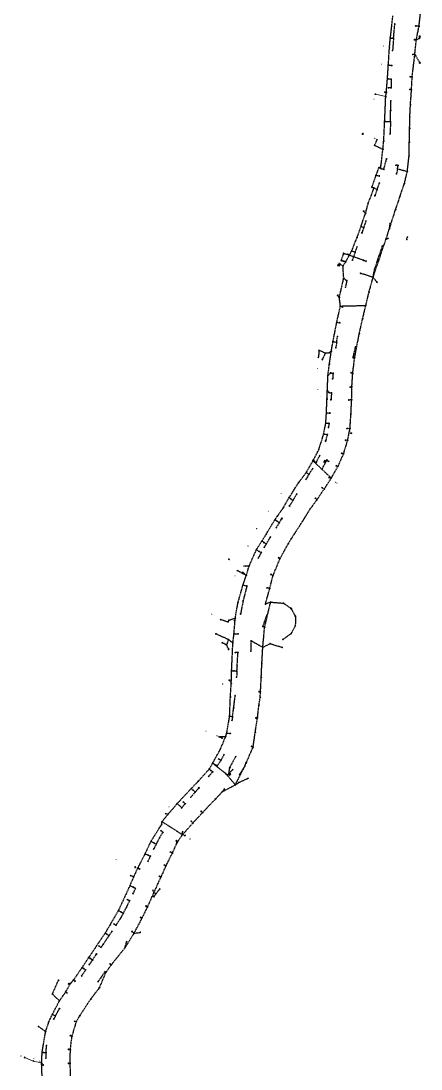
# Model space of a CAD drawing. Header units: metres. Extents: x 105110 to 106166, y 111730 to 118166.
# Drawn here: x 105358 to 105972, y 113333 to 114941 of the extents above; entities that cross this region are included whole.
import ezdxf

# ---------------------------------------------------------------- set-up
doc = ezdxf.new("R2010")
doc.units = ezdxf.units.M
doc.linetypes.add('DASHED', pattern=[1.524, 1.27, -0.254])
for name, color, linetype, lineweight in [('30-RED-ENEL-EXIST', 13, 'CONTINUOUS', 13), ('30-RED-ENEL-NODOS', 11, 'CONTINUOUS', 13), ('30-RED-ENEL-PROY', 1, 'DASHED', 25)]:
    doc.layers.add(name, color=color, linetype=linetype, lineweight=lineweight)

# ---------------------------------------------------------------- blocks, each defined once
blk = doc.blocks.new('CAJA_ENEL')
for p, q in [((-0.6, -0.6), (0.6, 0.6)), ((-0.6, 0.6), (0.6, -0.6))]:
    blk.add_line(p, q)
blk.add_lwpolyline([(-0.6, -0.6), (0.6, -0.6), (0.6, 0.6), (-0.6, 0.6)], close=True)
blk = doc.blocks.new('POSTE')
blk.add_circle((0, 0), 0.15)
blk = doc.blocks.new('CT_ENEL')
for p, q in [((-1.5, -1.5), (1.5, 1.5)), ((-1.5, 1.5), (1.5, -1.5))]:
    blk.add_line(p, q)
blk.add_lwpolyline([(-1.5, -1.5), (1.5, -1.5), (1.5, 1.5), (-1.5, 1.5)], close=True)

msp = doc.modelspace()

# ---------------------------------------------------------------- linework, layer by layer
at = {"layer": '30-RED-ENEL-EXIST'}
for points in [[(105917.8409, 114824.8561), (105901.9641, 114828.6435)], [(105606.0619, 113692.8321), (105610.0185, 113691.5569)], [(105377.2219, 113345.6347), (105364.0259, 113351.0989)], [(105389.9687, 113343.0601), (105377.2219, 113345.6347)]]:
    msp.add_lwpolyline(points, dxfattribs=at)
at = {"layer": '30-RED-ENEL-PROY'}
for points in [[(105968.8705, 114932.7669), (105971.9891, 114960.4377)], [(105924.9155, 114914.8653), (105928.8443, 114948.7181)], [(105929.8235, 114914.6615), (105931.8539, 114936.2261)], [(105968.8705, 114932.7669), (105963.8621, 114933.3279)], [(105964.7339, 114911.9807), (105968.8705, 114932.7669)], [(105923.5441, 114899.8703), (105924.9155, 114914.8653)], [(105924.9155, 114914.8653), (105929.8235, 114914.6615)], [(105929.8235, 114914.6615), (105928.3105, 114895.6333)], [(105964.7339, 114911.9807), (105962.0355, 114912.1779)], [(105962.4405, 114889.6021), (105964.7339, 114911.9807)], [(105964.7339, 114911.9807), (105969.7095, 114914.3987)], [(105969.7095, 114914.3987), (105969.7443, 114917.5595)], [(105921.8797, 114873.6103), (105923.5441, 114899.8703)], [(105958.4003, 114855.1097), (105962.4405, 114889.6021)], [(105962.4405, 114889.6021), (105959.6093, 114889.4939)], [(105962.4405, 114889.6021), (105970.1535, 114876.7149)], [(105920.4699, 114852.3771), (105921.8797, 114873.6103)], [(105921.8797, 114873.6103), (105927.0021, 114872.5883)], [(105918.7519, 114831.4767), (105920.4699, 114852.3771)], [(105920.4699, 114852.3771), (105922.4721, 114852.2365)], [(105922.4721, 114852.2365), (105926.2691, 114851.5473)], [(105926.2691, 114851.5473), (105925.9897, 114838.2871)], [(105958.4003, 114855.1097), (105955.4525, 114855.2463)], [(105957.3645, 114835.3187), (105958.4003, 114855.1097)], [(105918.7519, 114831.4767), (105916.3111, 114831.7869)], [(105917.8409, 114824.8561), (105918.7519, 114831.4767)], [(105925.9897, 114838.2871), (105922.1867, 114838.3945)], [(105957.3645, 114835.3187), (105954.6699, 114835.8711)], [(105955.7441, 114812.6399), (105957.3645, 114835.3187)], [(105916.2305, 114787.0417), (105917.8409, 114824.8561)], [(105925.3813, 114803.5209), (105925.6511, 114818.3633)], [(105925.1995, 114786.7077), (105925.3813, 114803.5209)], [(105954.8405, 114793.9945), (105955.7441, 114812.6399)], [(105914.7481, 114756.5851), (105916.2305, 114787.0417)], [(105916.2305, 114787.0417), (105925.1995, 114786.7077)], [(105925.1995, 114786.7077), (105924.4793, 114767.8445)], [(105954.4891, 114776.3611), (105954.8405, 114793.9945)], [(105954.0359, 114754.9499), (105954.4891, 114776.3611)], [(105900.7003, 114750.0831), (105904.5121, 114759.0009)], [(105913.5095, 114743.7861), (105900.7003, 114750.0831)], [(105913.5095, 114743.7861), (105914.7481, 114756.5851)], [(105953.6435, 114733.9953), (105954.0359, 114754.9499)], [(105910.0643, 114714.8143), (105913.5095, 114743.7861)], [(105950.8641, 114709.8753), (105953.6435, 114733.9953)], [(105914.8423, 114713.3245), (105919.0843, 114729.1839)], [(105936.7945, 114719.4239), (105933.7145, 114719.7163)], [(105935.8295, 114713.7463), (105936.7945, 114719.4239)], [(105896.5527, 114685.7367), (105903.0225, 114704.4699)], [(105903.0225, 114704.4699), (105907.4261, 114716.0917)], [(105903.0225, 114704.4699), (105907.7509, 114703.3939)], [(105907.4261, 114716.0917), (105910.0643, 114714.8143)], [(105910.0643, 114714.8143), (105914.8423, 114713.3245)], [(105935.8295, 114713.7463), (105934.3307, 114706.7341)], [(105950.8641, 114709.8753), (105935.8295, 114713.7463)], [(105946.6029, 114692.0429), (105950.8641, 114709.8753)], [(105890.5305, 114660.1731), (105899.9015, 114684.7853)], [(105899.9015, 114684.7853), (105896.5527, 114685.7367)], [(105899.9015, 114684.7853), (105904.7053, 114682.7185)], [(105904.7053, 114682.7185), (105908.0235, 114692.2513)], [(105939.7685, 114671.8973), (105946.6029, 114692.0429)], [(105904.7053, 114682.7185), (105901.1631, 114672.7923)], [(105932.8821, 114651.6719), (105939.7685, 114671.8973)], [(105886.8923, 114646.0055), (105890.5305, 114660.1731)], [(105879.9813, 114625.8719), (105886.8923, 114646.0055)], [(105886.8923, 114646.0055), (105883.7495, 114649.1287)], [(105923.7071, 114622.8853), (105932.8821, 114651.6719)], [(105873.9129, 114609.2039), (105879.9813, 114625.8719)], [(105879.9813, 114625.8719), (105884.1601, 114624.1371)], [(105884.1601, 114624.1371), (105881.2415, 114615.8047)], [(105884.1601, 114624.1371), (105887.6371, 114634.1309)], [(105918.0185, 114605.8175), (105923.7071, 114622.8853)], [(105923.7071, 114622.8853), (105924.5977, 114629.9627)], [(105865.6171, 114588.2553), (105873.9129, 114609.2039)], [(105898.4537, 114547.6999), (105918.0185, 114605.8175)], [(105918.0185, 114605.8175), (105921.4273, 114607.5825)], [(105856.4177, 114571.3679), (105865.6171, 114588.2553)], [(105865.6171, 114588.2553), (105870.8911, 114586.2733)], [(105870.8911, 114586.2733), (105873.6423, 114594.1481)], [(105905.9467, 114575.5881), (105912.7823, 114595.5683)], [(105849.6467, 114573.2605), (105853.2021, 114584.3525)], [(105852.7245, 114572.5305), (105849.6467, 114573.2605)], [(105856.4177, 114571.3679), (105852.7245, 114572.5305)], [(105853.2021, 114584.3525), (105859.7599, 114582.9051)], [(105859.7599, 114582.9051), (105883.6269, 114574.0371)], [(105870.8911, 114586.2733), (105866.7793, 114574.2207)], [(105883.6269, 114574.0371), (105887.4999, 114572.4213)], [(105900.7165, 114559.6145), (105905.9467, 114575.5881)], [(105852.2581, 114565.2139), (105847.7569, 114568.2161)], [(105852.2581, 114565.2139), (105856.4177, 114571.3679)], [(105853.4403, 114546.3373), (105852.2581, 114565.2139)], [(105898.4537, 114547.6999), (105900.7165, 114559.6145)], [(105846.6483, 114516.7749), (105853.4403, 114546.3373)], [(105853.4403, 114546.3373), (105857.9755, 114542.6851)], [(105857.9755, 114542.6851), (105856.1309, 114532.6623)], [(105898.4537, 114547.6999), (105879.2789, 114553.8705)], [(105892.2559, 114525.4215), (105898.4537, 114547.6999)], [(105898.4537, 114547.6999), (105904.3913, 114540.2839)], [(105887.3201, 114504.6137), (105892.2559, 114525.4215)], [(105846.6483, 114516.7749), (105844.2667, 114520.3633)], [(105848.3073, 114503.6925), (105846.6483, 114516.7749)], [(105842.7839, 114478.8937), (105848.3073, 114503.6925)], [(105848.3073, 114503.6925), (105887.3201, 114504.6137)], [(105848.3073, 114503.6925), (105851.3177, 114502.4023)], [(105882.3489, 114483.9745), (105887.3201, 114504.6137)], [(105836.9233, 114449.2283), (105842.7839, 114478.8937)], [(105842.7839, 114478.8937), (105847.4211, 114478.0261)], [(105877.1813, 114460.9625), (105882.3489, 114483.9745)], [(105870.1693, 114424.5767), (105877.1813, 114460.9625)], [(105834.4225, 114434.6713), (105836.9233, 114449.2283)], [(105836.9233, 114449.2283), (105842.5583, 114448.2449)], [(105842.5583, 114448.2449), (105841.2539, 114439.7901)], [(105842.5583, 114448.2449), (105843.8643, 114456.9811)], [(105815.4975, 114435.8519), (105814.6487, 114425.1825)], [(105825.2759, 114431.3995), (105815.4975, 114435.8519)], [(105825.2759, 114431.3995), (105820.6751, 114421.6827)], [(105830.6747, 114431.6703), (105825.2759, 114431.3995)], [(105834.4225, 114434.6713), (105830.6747, 114431.6703)], [(105831.3987, 114414.7821), (105834.4225, 114434.6713)], [(105867.7029, 114424.5331), (105871.4951, 114441.1257)], [(105829.2001, 114397.2277), (105831.3987, 114414.7821)], [(105867.2005, 114400.4213), (105870.1693, 114424.5767)], [(105870.1693, 114424.5767), (105867.7029, 114424.5331)], [(105828.2219, 114373.9619), (105829.2001, 114397.2277)], [(105829.2001, 114397.2277), (105833.3031, 114401.0357)], [(105833.3031, 114401.0357), (105837.0711, 114400.5753)], [(105837.0711, 114400.5753), (105836.3853, 114392.0581)], [(105867.2005, 114400.4213), (105864.7619, 114401.3969)], [(105865.9041, 114380.0161), (105867.2005, 114400.4213)], [(105865.9041, 114380.0161), (105863.3489, 114379.3431)], [(105865.5477, 114359.8295), (105865.9041, 114380.0161)], [(105827.7251, 114361.1537), (105828.2219, 114373.9619)], [(105828.2219, 114373.9619), (105830.8827, 114370.9955)], [(105830.8827, 114370.9955), (105834.7063, 114370.4489)], [(105834.7063, 114370.4489), (105833.8251, 114360.0471)], [(105826.8697, 114339.9697), (105827.7251, 114361.1537)], [(105865.5477, 114359.8295), (105861.3243, 114359.4673)], [(105864.4315, 114337.5481), (105865.5477, 114359.8295)], [(105825.8881, 114324.3373), (105826.8697, 114339.9697)], [(105826.8697, 114339.9697), (105832.2073, 114339.5253)], [(105862.9637, 114315.4617), (105864.4315, 114337.5481)], [(105822.7643, 114307.6065), (105825.8881, 114324.3373)], [(105825.8881, 114324.3373), (105830.8183, 114323.7331)], [(105830.8183, 114323.7331), (105830.0743, 114317.6425)], [(105862.9637, 114315.4617), (105858.5555, 114315.8545)], [(105859.3841, 114297.4089), (105862.9637, 114315.4617)], [(105815.1375, 114283.3317), (105822.7643, 114307.6065)], [(105822.7643, 114307.6065), (105828.1807, 114306.6503)], [(105828.1807, 114306.6503), (105825.5525, 114296.4523)], [(105806.2477, 114266.2079), (105815.1375, 114283.3317)], [(105853.0227, 114276.8247), (105859.3841, 114297.4089)], [(105859.3841, 114297.4089), (105856.2275, 114297.8065)], [(105811.1783, 114263.9031), (105816.5839, 114274.1149)], [(105819.9393, 114253.2835), (105827.5135, 114267.2383)], [(105827.5135, 114267.2383), (105830.0977, 114265.4321)], [(105844.5457, 114257.6581), (105853.0227, 114276.8247)], [(105853.0227, 114276.8247), (105850.1569, 114277.8969)], [(105795.8995, 114248.3177), (105806.2477, 114266.2079)], [(105800.0611, 114245.3993), (105805.5929, 114254.2681)], [(105806.2477, 114266.2079), (105819.9393, 114253.2835)], [(105806.2477, 114266.2079), (105811.1783, 114263.9031)], [(105819.9393, 114253.2835), (105834.2969, 114239.8359)], [(105834.2969, 114239.8359), (105844.5457, 114257.6581)], [(105844.5457, 114257.6581), (105842.0929, 114258.5653)], [(105784.2963, 114232.9781), (105795.8995, 114248.3177)], [(105800.0611, 114245.3993), (105795.5299, 114238.0503)], [(105795.8995, 114248.3177), (105800.0611, 114245.3993)], [(105823.3853, 114222.9851), (105834.2969, 114239.8359)], [(105834.2969, 114239.8359), (105830.9777, 114240.3787)], [(105769.5929, 114209.9613), (105784.2963, 114232.9781)], [(105812.5619, 114206.8719), (105823.3853, 114222.9851)], [(105823.3853, 114222.9851), (105820.1813, 114225.0365)], [(105760.6757, 114194.1573), (105769.5929, 114209.9613)], [(105769.5929, 114209.9613), (105771.8865, 114208.0483)], [(105775.6097, 114205.5707), (105770.2859, 114197.0149)], [(105771.8865, 114208.0483), (105775.6097, 114205.5707)], [(105775.6097, 114205.5707), (105781.3113, 114215.0881)], [(105801.8443, 114192.2367), (105812.5619, 114206.8719)], [(105812.5619, 114206.8719), (105810.0325, 114208.7067)], [(105751.5955, 114181.4037), (105760.6757, 114194.1573)], [(105790.5713, 114174.1417), (105801.8443, 114192.2367)], [(105734.6265, 114153.9327), (105747.8271, 114175.9707)], [(105747.8271, 114175.9707), (105751.5955, 114181.4037)], [(105747.8271, 114175.9707), (105751.4049, 114173.6561)], [(105754.6759, 114171.5545), (105749.8701, 114163.8231)], [(105751.4049, 114173.6561), (105754.6759, 114171.5545)], [(105754.6759, 114171.5545), (105758.4631, 114177.7665)], [(105777.7433, 114154.1847), (105790.5713, 114174.1417)], [(105768.3813, 114139.3885), (105777.7433, 114154.1847)], [(105719.2799, 114129.7473), (105727.9231, 114143.3589)], [(105727.9231, 114143.3589), (105734.6265, 114153.9327)], [(105727.9231, 114143.3589), (105731.3063, 114140.9399)], [(105731.3063, 114140.9399), (105734.5541, 114138.8061)], [(105734.5541, 114138.8061), (105731.5861, 114133.8051)], [(105734.5541, 114138.8061), (105740.7989, 114149.1399)], [(105755.6515, 114116.1897), (105768.3813, 114139.3885)], [(105708.1341, 114104.4711), (105719.2799, 114129.7473)], [(105719.2799, 114129.7473), (105723.5559, 114127.4845)], [(105726.9845, 114125.7599), (105722.3193, 114117.0477)], [(105723.5559, 114127.4845), (105726.9845, 114125.7599)], [(105744.9955, 114090.2969), (105755.6515, 114116.1897)], [(105755.6515, 114116.1897), (105753.8495, 114117.4829)], [(105704.0407, 114090.4467), (105690.3797, 114097.7539)], [(105704.0407, 114090.4467), (105698.4867, 114095.2575)], [(105698.9467, 114075.9073), (105704.0407, 114090.4467)], [(105708.1341, 114104.4711), (105702.0427, 114104.8461)], [(105704.0407, 114090.4467), (105708.1341, 114104.4711)], [(105739.9039, 114070.4451), (105744.9955, 114090.2969)], [(105744.9955, 114090.2969), (105742.0829, 114091.9443)], [(105691.2555, 114048.8969), (105698.9467, 114075.9073)], [(105698.9467, 114075.9073), (105704.8977, 114074.3171)], [(105704.8977, 114074.3171), (105699.0207, 114051.5581)], [(105733.3615, 114046.6071), (105739.9039, 114070.4451)], [(105739.9039, 114070.4451), (105735.9049, 114071.4569)], [(105687.0623, 114025.0291), (105691.2555, 114048.8969)], [(105699.0207, 114051.5581), (105695.2051, 114031.3853)], [(105732.0915, 114011.0835), (105741.2585, 114049.5135)], [(105741.2585, 114049.5135), (105733.3615, 114046.6071)], [(105741.2585, 114049.5135), (105760.8457, 114047.9153)], [(105760.8457, 114047.9153), (105772.8405, 114039.7543)], [(105729.5217, 114012.2745), (105735.8373, 114029.8387)], [(105772.8405, 114039.7543), (105779.2673, 114027.5683)], [(105779.2673, 114027.5683), (105779.1491, 114013.5165)], [(105675.9881, 114019.0717), (105664.8507, 114022.7209)], [(105677.1301, 114021.5295), (105675.9881, 114019.0717)], [(105687.0623, 114025.0291), (105677.1301, 114021.5295)], [(105685.1177, 114000.9123), (105687.0623, 114025.0291)], [(105687.0623, 114025.0291), (105685.7361, 114021.1545)], [(105729.2371, 113980.1269), (105732.0915, 114011.0835)], [(105732.0915, 114011.0835), (105729.5217, 114012.2745)], [(105779.1491, 114013.5165), (105772.6675, 114001.1543)], [(105676.5233, 113992.1907), (105657.2643, 114000.8015)], [(105683.4045, 113986.9719), (105685.1177, 114000.9123)], [(105685.1177, 114000.9123), (105691.5279, 114000.9775)], [(105772.6675, 114001.1543), (105760.2101, 113992.2859)], [(105673.4699, 113983.8485), (105667.3399, 113987.1533)], [(105676.5233, 113992.1907), (105673.4699, 113983.8485)], [(105673.4699, 113983.8485), (105676.8073, 113977.1521)], [(105683.4045, 113986.9719), (105676.5233, 113992.1907)], [(105681.4473, 113944.3337), (105683.4045, 113986.9719)], [(105711.2197, 113990.2167), (105710.9473, 113974.3117)], [(105729.2371, 113980.1269), (105711.2197, 113990.2167)], [(105727.8221, 113955.1639), (105729.2371, 113980.1269)], [(105729.2371, 113980.1269), (105740.5741, 113985.9239)], [(105740.5741, 113985.9239), (105758.8799, 113980.1609)], [(105691.1685, 113972.0199), (105687.2195, 113972.2771)], [(105690.0139, 113951.7193), (105691.1685, 113972.0199)], [(105689.5685, 113943.7623), (105690.0139, 113951.7193)], [(105726.8963, 113934.1161), (105727.8221, 113955.1639)], [(105680.8947, 113924.7777), (105681.4473, 113944.3337)], [(105681.4473, 113944.3337), (105685.0995, 113944.0395)], [(105685.0995, 113944.0395), (105689.5685, 113943.7623)], [(105689.5685, 113943.7623), (105689.0345, 113934.4065)], [(105725.7837, 113912.0053), (105726.8963, 113934.1161)], [(105679.5801, 113904.1611), (105680.8947, 113924.7777)], [(105678.3783, 113874.7103), (105679.5801, 113904.1611)], [(105684.6285, 113887.5447), (105686.9233, 113905.9549)], [(105723.3907, 113891.4879), (105725.3269, 113903.5703)], [(105725.7837, 113912.0053), (105723.5735, 113912.1475)], [(105725.3269, 113903.5703), (105725.7837, 113912.0053)], [(105682.8079, 113873.9613), (105684.6285, 113887.5447)], [(105721.1003, 113872.1823), (105723.3907, 113891.4879)], [(105673.9045, 113848.6307), (105678.3783, 113874.7103)], [(105678.3783, 113874.7103), (105682.8079, 113873.9613)], [(105682.8079, 113873.9613), (105682.0293, 113868.2991)], [(105717.6577, 113849.7043), (105721.1003, 113872.1823)], [(105721.1003, 113872.1823), (105718.8155, 113871.9153)], [(105672.2347, 113843.2429), (105673.9045, 113848.6307)], [(105673.9045, 113848.6307), (105679.3321, 113848.1165)], [(105714.4071, 113827.3727), (105717.6577, 113849.7043)], [(105672.2347, 113843.2429), (105662.6797, 113842.7833)], [(105662.6797, 113842.7833), (105666.9069, 113841.0695)], [(105664.3437, 113824.1491), (105672.2347, 113843.2429)], [(105652.3625, 113802.5413), (105664.3437, 113824.1491)], [(105701.7775, 113798.1701), (105714.4071, 113827.3727)], [(105714.4071, 113827.3727), (105712.3015, 113828.1881)], [(105647.2331, 113793.5381), (105652.3625, 113802.5413)], [(105652.3625, 113802.5413), (105672.4439, 113786.6181)], [(105652.3625, 113802.5413), (105659.5849, 113798.6291)], [(105659.5849, 113798.6291), (105665.0649, 113806.8405)], [(105665.0649, 113806.8405), (105661.6279, 113808.7501)], [(105665.0649, 113806.8405), (105669.6995, 113815.4663)], [(105678.7079, 113795.8487), (105687.6047, 113812.3699)], [(105701.7775, 113798.1701), (105703.7437, 113803.0541)], [(105630.4053, 113775.0789), (105647.2331, 113793.5381)], [(105652.1857, 113789.2023), (105646.2289, 113782.2273)], [(105647.2331, 113793.5381), (105649.2939, 113791.6273)], [(105649.2939, 113791.6273), (105652.1857, 113789.2023)], [(105672.4439, 113786.6181), (105674.5509, 113784.2427)], [(105674.5509, 113784.2427), (105677.2437, 113786.6107)], [(105674.5509, 113784.2427), (105687.1167, 113769.3391)], [(105677.2437, 113786.6107), (105678.7079, 113795.8487)], [(105677.2437, 113786.6107), (105683.1407, 113792.6641)], [(105687.1167, 113769.3391), (105701.7775, 113798.1701)], [(105701.7775, 113798.1701), (105693.6433, 113785.2791)], [(105619.6549, 113763.7735), (105630.4053, 113775.0789)], [(105667.2687, 113758.7837), (105687.1167, 113769.3391)], [(105687.1167, 113769.3391), (105692.6451, 113772.9645)], [(105692.6451, 113772.9645), (105706.6341, 113779.3201)], [(105598.0327, 113740.5189), (105619.6549, 113763.7735)], [(105625.6719, 113758.1647), (105619.0535, 113750.5621)], [(105619.6549, 113763.7735), (105622.7323, 113760.7301)], [(105622.7323, 113760.7301), (105625.6719, 113758.1647)], [(105625.6719, 113758.1647), (105631.2251, 113764.7279)], [(105656.6851, 113747.5619), (105667.2687, 113758.7837)], [(105667.2687, 113758.7837), (105670.4301, 113762.7967)], [(105583.8047, 113724.1141), (105598.0327, 113740.5189)], [(105598.0327, 113740.5189), (105604.8783, 113734.0661)], [(105604.8783, 113734.0661), (105610.3041, 113740.3515)], [(105610.3041, 113740.3515), (105607.4597, 113742.9103)], [(105636.7089, 113726.6319), (105656.6851, 113747.5619)], [(105574.7509, 113712.8681), (105583.8047, 113724.1141)], [(105583.8047, 113724.1141), (105580.3979, 113725.0229)], [(105622.1555, 113710.8177), (105636.7089, 113726.6319)], [(105636.7089, 113726.6319), (105634.5261, 113728.7063)], [(105557.7951, 113682.6563), (105572.1899, 113705.6169)], [(105572.1899, 113705.6169), (105574.0417, 113708.1993)], [(105574.0417, 113708.1993), (105574.7509, 113712.8681)], [(105574.7509, 113712.8681), (105606.0619, 113692.8321)], [(105606.0619, 113692.8321), (105622.1555, 113710.8177)], [(105622.1555, 113710.8177), (105619.5967, 113713.4161)], [(105565.7817, 113678.3699), (105571.1245, 113688.2589)], [(105571.1245, 113688.2589), (105576.0947, 113696.5893)], [(105576.0947, 113696.5893), (105572.9891, 113698.8327)], [(105597.4227, 113680.0277), (105606.0619, 113692.8321)], [(105606.0619, 113692.8321), (105606.3753, 113697.4057)], [(105548.6707, 113663.2959), (105557.7951, 113682.6563)], [(105557.7951, 113682.6563), (105562.4045, 113680.1691)], [(105565.7817, 113678.3699), (105562.0223, 113670.9797)], [(105562.4045, 113680.1691), (105565.7817, 113678.3699)], [(105590.7267, 113664.8539), (105597.4227, 113680.0277)], [(105597.4227, 113680.0277), (105596.8829, 113683.4223)], [(105537.8021, 113642.0269), (105548.6707, 113663.2959)], [(105548.6707, 113663.2959), (105553.2957, 113661.5275)], [(105556.8113, 113659.8753), (105553.0587, 113651.9451)], [(105553.2957, 113661.5275), (105556.8113, 113659.8753)], [(105580.9273, 113645.1459), (105590.7267, 113664.8539)], [(105590.7267, 113664.8539), (105587.5801, 113666.2957)], [(105531.2627, 113628.0101), (105537.8021, 113642.0269)], [(105537.8021, 113642.0269), (105540.1427, 113640.1807)], [(105573.2087, 113627.9853), (105580.9273, 113645.1459)], [(105580.9273, 113645.1459), (105578.2831, 113646.4367)], [(105525.7289, 113614.8081), (105531.2627, 113628.0101)], [(105531.2627, 113628.0101), (105526.5137, 113630.0849)], [(105562.3217, 113604.0873), (105573.2087, 113627.9853)], [(105573.2087, 113627.9853), (105570.4303, 113629.0579)], [(105507.9407, 113576.4115), (105525.7289, 113614.8081)], [(105525.7289, 113614.8081), (105530.5599, 113612.3443)], [(105533.9739, 113610.7509), (105530.3555, 113602.6299)], [(105530.5599, 113612.3443), (105533.9739, 113610.7509)], [(105562.3217, 113604.0873), (105560.8985, 113607.4637)], [(105565.5931, 113602.4123), (105571.1317, 113609.3809)], [(105520.2705, 113581.7553), (105525.0129, 113591.4443)], [(105525.0129, 113591.4443), (105521.6529, 113593.1163)], [(105552.4223, 113581.9247), (105562.3217, 113604.0873)], [(105565.5931, 113602.4123), (105562.1919, 113598.0589)], [(105562.3217, 113604.0873), (105565.5931, 113602.4123)], [(105495.2749, 113554.6927), (105507.9407, 113576.4115)], [(105507.9407, 113576.4115), (105511.9967, 113574.2453)], [(105515.3691, 113572.4137), (105520.2705, 113581.7553)], [(105544.1419, 113564.9001), (105552.4223, 113581.9247)], [(105552.4223, 113581.9247), (105550.3421, 113583.1927)], [(105510.6543, 113564.2269), (105504.0851, 113553.7303)], [(105515.3691, 113572.4137), (105510.6543, 113564.2269)], [(105511.9967, 113574.2453), (105515.3691, 113572.4137)], [(105531.8495, 113541.7231), (105544.1419, 113564.9001)], [(105544.1419, 113564.9001), (105541.9077, 113565.9187)], [(105487.5637, 113541.9259), (105495.2749, 113554.6927)], [(105493.3565, 113537.9567), (105498.0295, 113544.6667)], [(105504.0851, 113553.7303), (105500.8799, 113555.7861)], [(105531.8495, 113541.7231), (105528.7471, 113544.3509)], [(105462.3431, 113504.4365), (105487.5637, 113541.9259)], [(105493.3565, 113537.9567), (105484.6103, 113524.9145)], [(105487.5637, 113541.9259), (105490.2275, 113540.0139)], [(105490.2275, 113540.0139), (105493.3565, 113537.9567)], [(105518.0121, 113519.4585), (105531.8495, 113541.7231)], [(105518.0121, 113519.4585), (105520.3733, 113528.7511)], [(105531.8495, 113541.7231), (105541.0367, 113542.9893)], [(105481.1841, 113520.0165), (105478.0321, 113522.1453)], [(105484.6103, 113524.9145), (105481.1841, 113520.0165)], [(105496.8753, 113493.2797), (105518.0121, 113519.4585)], [(105452.0917, 113488.9961), (105462.3431, 113504.4365)], [(105462.3431, 113504.4365), (105464.8937, 113502.9369)], [(105468.0669, 113500.8179), (105463.2101, 113493.7657)], [(105464.8937, 113502.9369), (105468.0669, 113500.8179)], [(105468.0669, 113500.8179), (105474.1731, 113509.7797)], [(105438.8269, 113469.7151), (105452.0917, 113488.9961)], [(105457.5221, 113485.4087), (105451.2663, 113476.3625)], [(105452.0917, 113488.9961), (105454.3433, 113487.5341)], [(105454.3433, 113487.5341), (105457.5221, 113485.4087)], [(105487.1819, 113482.8527), (105476.5133, 113467.3271)], [(105478.7507, 113458.1389), (105488.7307, 113481.7173)], [(105488.7307, 113481.7173), (105487.1819, 113482.8527)], [(105488.7307, 113481.7173), (105496.8753, 113493.2797)], [(105496.8753, 113493.2797), (105495.1799, 113494.5867)], [(105406.4479, 113448.5501), (105415.8953, 113469.4829)], [(105427.0351, 113451.7893), (105434.3683, 113464.6759)], [(105434.3683, 113464.6759), (105431.3697, 113464.0133)], [(105434.3683, 113464.6759), (105438.8269, 113469.7151)], [(105438.8269, 113469.7151), (105441.1137, 113468.1925)], [(105417.2907, 113437.9195), (105406.4479, 113448.5501)], [(105417.2907, 113437.9195), (105427.0351, 113451.7893)], [(105427.0351, 113451.7893), (105428.9779, 113449.9227)], [(105465.5965, 113441.0757), (105478.7507, 113458.1389)], [(105406.5225, 113417.2949), (105417.2907, 113437.9195)], [(105448.6373, 113415.4423), (105465.5965, 113441.0757)], [(105400.8961, 113405.3943), (105406.5225, 113417.2949)], [(105406.5225, 113417.2949), (105411.2647, 113415.1957)], [(105411.2647, 113415.1957), (105408.7723, 113409.9739)], [(105411.2647, 113415.1957), (105417.3973, 113426.0075)], [(105443.3749, 113405.9399), (105448.6373, 113415.4423)], [(105396.2351, 113390.8445), (105385.2379, 113398.6455)], [(105396.2351, 113390.8445), (105400.8961, 113405.3943)], [(105436.6199, 113383.3297), (105443.3749, 113405.9399)], [(105443.3749, 113405.9399), (105440.6385, 113406.5057)], [(105390.8599, 113359.0417), (105396.2351, 113390.8445)], [(105434.1083, 113362.8277), (105436.6199, 113383.3297)], [(105436.6199, 113383.3297), (105434.1315, 113384.6325)], [(105396.6891, 113358.4945), (105397.5813, 113369.5017)], [(105389.9687, 113343.0601), (105390.8599, 113359.0417)], [(105390.8599, 113359.0417), (105392.9467, 113358.6401)], [(105392.9467, 113358.6401), (105396.6891, 113358.4945)], [(105396.6891, 113358.4945), (105396.5903, 113350.0761)], [(105434.1083, 113362.8277), (105431.4215, 113363.4941)], [(105433.8841, 113342.1883), (105434.1083, 113362.8277)], [(105390.9767, 113316.5461), (105389.9687, 113343.0601)], [(105389.9687, 113343.0601), (105392.4435, 113339.4939)], [(105433.8841, 113342.1883), (105431.2369, 113342.0575)], [(105434.4379, 113322.5021), (105433.8841, 113342.1883)]]:
    msp.add_lwpolyline(points, dxfattribs=at)

# ---------------------------------------------------------------- block references
at = {"layer": '30-RED-ENEL-NODOS'}
for name, p, rotation in [('CAJA_ENEL', (105931.8538, 114936.226), 84.2), ('CAJA_ENEL', (105963.862, 114933.328), 83.2), ('CAJA_ENEL', (105968.8705, 114932.7668), 84.2), ('CAJA_ENEL', (105924.9155, 114914.8652), 84.7), ('CAJA_ENEL', (105929.8235, 114914.6615), 84.6), ('CAJA_ENEL', (105962.0355, 114912.1779), 84.2), ('CAJA_ENEL', (105964.7339, 114911.9807), 84), ('CAJA_ENEL', (105969.7094, 114914.3987), 84.7), ('CAJA_ENEL', (105969.7442, 114917.5595), 83.2), ('POSTE', (105970.958, 114916.281), 90.7), ('POSTE', (105914.4404, 114902.589), 68.7), ('CAJA_ENEL', (105923.5441, 114899.8703), 84), ('CAJA_ENEL', (105928.3105, 114895.6333), 87.3), ('CAJA_ENEL', (105959.6093, 114889.4939), 81.9), ('CAJA_ENEL', (105962.4404, 114889.6021), 84), ('CAJA_ENEL', (105970.1535, 114876.7148), 59.5), ('POSTE', (105911.0809, 114874.7314), 84.4), ('CAJA_ENEL', (105921.8797, 114873.6103), 88.2), ('CAJA_ENEL', (105927.0019, 114872.5882), 88.6), ('CAJA_ENEL', (105920.4699, 114852.3771), 87.6), ('CAJA_ENEL', (105922.4721, 114852.2364), 89.1), ('CAJA_ENEL', (105926.2691, 114851.5472), 88.5), ('CAJA_ENEL', (105955.4524, 114855.2463), 88.6), ('CAJA_ENEL', (105958.4003, 114855.1096), 88.2), ('CAJA_ENEL', (105901.9641, 114828.6434), 166.7), ('CAJA_ENEL', (105916.3111, 114831.7869), 88.5), ('CAJA_ENEL', (105918.7519, 114831.4768), 87.6), ('CAJA_ENEL', (105922.1867, 114838.3945), 87.3), ('CAJA_ENEL', (105925.9896, 114838.287), 88.5), ('CAJA_ENEL', (105954.6699, 114835.871), 87), ('CAJA_ENEL', (105957.3645, 114835.3187), 87.6), ('POSTE', (105899.9322, 114821.0954), 79.4), ('CAJA_ENEL', (105917.8408, 114824.8561), 354.8), ('CAJA_ENEL', (105925.651, 114818.3632), 88.6), ('CAJA_ENEL', (105955.7442, 114812.6398), 88.2), ('CAJA_ENEL', (105925.3812, 114803.5209), 88.5), ('CAJA_ENEL', (105916.2305, 114787.0418), 358.6), ('CAJA_ENEL', (105925.1994, 114786.7076), 87.3), ('CAJA_ENEL', (105954.8405, 114793.9945), 88.3), ('CAJA_ENEL', (105882.4319, 114767.6397), 89.8), ('POSTE', (105883.1449, 114769.1688), 179.8), ('CAJA_ENEL', (105924.4793, 114767.8445), 87.3), ('CAJA_ENEL', (105954.4891, 114776.3611), 88.3), ('CAJA_ENEL', (105900.7003, 114750.0831), 337.4), ('POSTE', (105901.0014, 114760.9593), 90.7), ('POSTE', (105902.7112, 114760.0768), 90.7), ('CAJA_ENEL', (105904.5121, 114759.0009), 337.7), ('CAJA_ENEL', (105914.748, 114756.585), 85.4), ('CAJA_ENEL', (105954.0359, 114754.9498), 87.5), ('CAJA_ENEL', (105913.5095, 114743.7861), 74.8), ('CAJA_ENEL', (105953.6435, 114733.9951), 88.3), ('CAJA_ENEL', (105907.4261, 114716.0917), 73.2), ('CAJA_ENEL', (105919.0843, 114729.1839), 73.7), ('CAJA_ENEL', (105933.7145, 114719.7163), 84.2), ('CAJA_ENEL', (105936.7944, 114719.4237), 84.2), ('CAJA_ENEL', (105903.0224, 114704.4699), 70.8), ('CAJA_ENEL', (105907.7508, 114703.3938), 71), ('CAJA_ENEL', (105910.0643, 114714.8144), 73.2), ('CAJA_ENEL', (105914.8422, 114713.3245), 70.9), ('CAJA_ENEL', (105934.3307, 114706.7341), 84.2), ('CAJA_ENEL', (105935.8294, 114713.7462), 84.2), ('CAJA_ENEL', (105950.864, 114709.8752), 79.7), ('CAJA_ENEL', (105896.5527, 114685.7366), 70.7), ('CAJA_ENEL', (105899.9014, 114684.7853), 70.7), ('CAJA_ENEL', (105908.0234, 114692.2513), 72), ('CAJA_ENEL', (105946.6028, 114692.0429), 72.5), ('CAJA_ENEL', (105901.163, 114672.7923), 72.4), ('CAJA_ENEL', (105904.7052, 114682.7184), 72.4), ('CAJA_ENEL', (105939.7685, 114671.8973), 70.7), ('CAJA_ENEL', (105890.5305, 114660.173), 70.7), ('CAJA_ENEL', (105932.8819, 114651.6718), 70.9), ('CAJA_ENEL', (105883.7495, 114649.1287), 71), ('CAJA_ENEL', (105886.8924, 114646.0055), 70.7), ('CAJA_ENEL', (105879.9813, 114625.8718), 70.7), ('CAJA_ENEL', (105884.16, 114624.137), 71.1), ('CAJA_ENEL', (105887.6371, 114634.1309), 72), ('CAJA_ENEL', (105923.707, 114622.8852), 70.7), ('CAJA_ENEL', (105924.5976, 114629.9627), 71), ('CAJA_ENEL', (105873.9129, 114609.2039), 70.7), ('CAJA_ENEL', (105873.9159, 114609.2048), 70.5), ('CAJA_ENEL', (105881.2414, 114615.8045), 72.1), ('CAJA_ENEL', (105918.0185, 114605.8174), 73.3), ('CAJA_ENEL', (105921.4272, 114607.5824), 71), ('CAJA_ENEL', (105950.1796, 114605.9162), 89.8), ('POSTE', (105949.7929, 114607.6487), 179.8), ('CAJA_ENEL', (105950.8437, 114609.2591), 161.6), ('POSTE', (105951.676, 114606.8739), 179.8), ('CAJA_ENEL', (105865.617, 114588.2552), 70.6), ('CAJA_ENEL', (105873.6424, 114594.1481), 70.9), ('CAJA_ENEL', (105912.7822, 114595.5682), 72), ('CAJA_ENEL', (105849.6466, 114573.2604), 72.4), ('CAJA_ENEL', (105852.7246, 114572.5304), 73), ('CAJA_ENEL', (105853.2022, 114584.3524), 73.2), ('CAJA_ENEL', (105856.4176, 114571.3679), 72.4), ('CAJA_ENEL', (105859.7598, 114582.9051), 70.3), ('CAJA_ENEL', (105866.7792, 114574.2206), 70.6), ('CAJA_ENEL', (105870.891, 114586.2733), 72.2), ('CAJA_ENEL', (105883.6268, 114574.037), 72.5), ('CAJA_ENEL', (105887.4999, 114572.4212), 72.5), ('CAJA_ENEL', (105905.9466, 114575.588), 72), ('CT_ENEL', (105845.8456, 114566.5788), 342.2), ('CT_ENEL', (105845.8456, 114566.5788), 342.2), ('POSTE', (105846.3388, 114569.593), 90.7), ('CAJA_ENEL', (105847.7568, 114568.216), 64), ('CAJA_ENEL', (105852.258, 114565.2138), 73.2), ('CAJA_ENEL', (105900.7164, 114559.6144), 72), ('CAJA_ENEL', (105853.4403, 114546.3372), 79.1), ('CAJA_ENEL', (105857.9754, 114542.685), 80.2), ('CAJA_ENEL', (105879.2788, 114553.8706), 76.1), ('CAJA_ENEL', (105898.4536, 114547.6998), 73.6), ('CAJA_ENEL', (105904.3913, 114540.284), 70.6), ('CAJA_ENEL', (105856.1308, 114532.6623), 78.8), ('CAJA_ENEL', (105892.2559, 114525.4215), 76.7), ('CAJA_ENEL', (105844.2667, 114520.3632), 78.8), ('CAJA_ENEL', (105846.6482, 114516.7748), 81.6), ('CAJA_ENEL', (105848.3073, 114503.6924), 81.6), ('CAJA_ENEL', (105851.3176, 114502.4022), 79.5), ('CAJA_ENEL', (105887.32, 114504.6137), 78.5), ('CAJA_ENEL', (105842.7838, 114478.8937), 81.6), ('CAJA_ENEL', (105847.421, 114478.0261), 80), ('CAJA_ENEL', (105882.3488, 114483.9745), 78.5), ('CAJA_ENEL', (105877.1813, 114460.9625), 78.5), ('CAJA_ENEL', (105836.9233, 114449.2283), 81.6), ('CAJA_ENEL', (105842.5582, 114448.2448), 79.9), ('CAJA_ENEL', (105843.8642, 114456.981), 78.7), ('CAJA_ENEL', (105815.4974, 114435.8519), 152.4), ('POSTE', (105818.7955, 114441.6675), 65.3), ('CAJA_ENEL', (105825.2758, 114431.3995), 340.6), ('CAJA_ENEL', (105830.6746, 114431.6703), 21.3), ('CAJA_ENEL', (105834.4224, 114434.6713), 81.6), ('CAJA_ENEL', (105841.2539, 114439.79), 78.7), ('CAJA_ENEL', (105871.4951, 114441.1257), 77.4), ('CAJA_ENEL', (105814.6485, 114425.1825), 65.7), ('CAJA_ENEL', (105820.6751, 114421.6827), 65.3), ('CAJA_ENEL', (105831.3986, 114414.782), 84.6), ('CAJA_ENEL', (105867.703, 114424.5332), 77.4), ('CAJA_ENEL', (105870.1692, 114424.5766), 78.9), ('POSTE', (105813.3662, 114407.844), 56.6), ('CAJA_ENEL', (105829.2, 114397.2277), 84.6), ('CAJA_ENEL', (105833.303, 114401.0356), 82.8), ('CAJA_ENEL', (105837.071, 114400.5752), 85.7), ('CAJA_ENEL', (105864.7619, 114401.3969), 81.5), ('CAJA_ENEL', (105867.2005, 114400.4212), 85.8), ('CAJA_ENEL', (105836.3852, 114392.0581), 84.2), ('CAJA_ENEL', (105863.3488, 114379.343), 86.8), ('CAJA_ENEL', (105865.9041, 114380.0161), 87.5), ('POSTE', (105813.704, 114375.9574), 77), ('POSTE', (105817.2877, 114365.5523), 65.9), ('CAJA_ENEL', (105828.2218, 114373.9619), 84.6), ('CAJA_ENEL', (105830.8827, 114370.9955), 82.8), ('CAJA_ENEL', (105834.7063, 114370.4488), 84.2), ('CAJA_ENEL', (105827.7251, 114361.1537), 84.6), ('CAJA_ENEL', (105833.8251, 114360.047), 84.2), ('CAJA_ENEL', (105861.3243, 114359.4673), 85.5), ('CAJA_ENEL', (105865.5477, 114359.8295), 88.3), ('CAJA_ENEL', (105826.8697, 114339.9697), 84.7), ('CAJA_ENEL', (105832.2072, 114339.5253), 82.8), ('CAJA_ENEL', (105864.4314, 114337.548), 87.7), ('CAJA_ENEL', (105825.888, 114324.3374), 84.7), ('CAJA_ENEL', (105830.0743, 114317.6424), 82.1), ('CAJA_ENEL', (105830.8183, 114323.733), 82.7), ('CAJA_ENEL', (105858.5554, 114315.8544), 84), ('CAJA_ENEL', (105862.9638, 114315.4616), 84.6), ('CAJA_ENEL', (105822.7642, 114307.6064), 77.9), ('CAJA_ENEL', (105828.1806, 114306.6502), 78.4), ('POSTE', (105863.4701, 114308.2056), 179.8), ('POSTE', (105863.9317, 114310.1669), 179.8), ('CAJA_ENEL', (105865.2085, 114308.8315), 89.8), ('CAJA_ENEL', (105815.1374, 114283.3317), 66.9), ('CAJA_ENEL', (105825.5525, 114296.4522), 72), ('CAJA_ENEL', (105856.2275, 114297.8065), 79.1), ('CAJA_ENEL', (105859.3841, 114297.4089), 78.9), ('CAJA_ENEL', (105806.2476, 114266.2079), 57.4), ('CAJA_ENEL', (105806.6338, 114267.8838), 65.3), ('POSTE', (105808.2214, 114267.1598), 162.2), ('CAJA_ENEL', (105816.5839, 114274.1149), 62.7), ('CT_ENEL', (105824.2732, 114265.0155), 329.9), ('CAJA_ENEL', (105827.5135, 114267.2383), 59), ('CAJA_ENEL', (105850.1569, 114277.8968), 70.7), ('CAJA_ENEL', (105853.0226, 114276.8247), 68.8), ('CAJA_ENEL', (105805.5929, 114254.2681), 58.6), ('POSTE', (105808.112, 114265.0151), 165.5), ('CAJA_ENEL', (105811.1784, 114263.9029), 61.7), ('CAJA_ENEL', (105819.9393, 114253.2834), 137.6), ('CAJA_ENEL', (105830.0977, 114265.432), 59.9), ('CAJA_ENEL', (105842.0928, 114258.5653), 61), ('CAJA_ENEL', (105844.5457, 114257.6581), 59.9), ('CAJA_ENEL', (105795.5298, 114238.0502), 58.5), ('CAJA_ENEL', (105795.8994, 114248.3178), 326.9), ('CAJA_ENEL', (105800.0611, 114245.3993), 58.2), ('CAJA_ENEL', (105830.9776, 114240.3787), 58.4), ('CAJA_ENEL', (105834.2969, 114239.836), 57.2), ('CAJA_ENEL', (105784.2963, 114232.9781), 58.2), ('CAJA_ENEL', (105820.1811, 114225.0365), 55.5), ('CAJA_ENEL', (105823.3853, 114222.985), 56.9), ('POSTE', (105841.1754, 114233.3045), 179.8), ('POSTE', (105843.064, 114231.9894), 55.7), ('POSTE', (105757.5446, 114216.503), 65.9), ('CAJA_ENEL', (105769.5928, 114209.9612), 57.3), ('CAJA_ENEL', (105771.8865, 114208.0483), 58.5), ('CAJA_ENEL', (105775.6097, 114205.5707), 58.5), ('CAJA_ENEL', (105781.3112, 114215.0881), 58.2), ('CAJA_ENEL', (105810.0324, 114208.7067), 56.7), ('CAJA_ENEL', (105812.5618, 114206.8717), 56.9), ('POSTE', (105738.2124, 114189.0767), 57.4), ('CAJA_ENEL', (105760.6756, 114194.1572), 57.5), ('CAJA_ENEL', (105770.2858, 114197.0148), 58.1), ('CAJA_ENEL', (105801.8442, 114192.2366), 56.9), ('CAJA_ENEL', (105747.8271, 114175.9707), 57.9), ('CAJA_ENEL', (105751.4049, 114173.6561), 58.1), ('CAJA_ENEL', (105751.5955, 114181.4037), 57.8), ('CAJA_ENEL', (105754.6759, 114171.5545), 58.5), ('CAJA_ENEL', (105758.463, 114177.7665), 58.4), ('CAJA_ENEL', (105790.5714, 114174.1417), 56.9), ('POSTE', (105719.9289, 114162.1794), 57.4), ('CAJA_ENEL', (105734.6264, 114153.9327), 57.4), ('CAJA_ENEL', (105749.8701, 114163.8231), 59.4), ('CAJA_ENEL', (105777.7432, 114154.1846), 57.2), ('CAJA_ENEL', (105727.9231, 114143.359), 57.6), ('CAJA_ENEL', (105731.3063, 114140.9398), 57.2), ('CAJA_ENEL', (105734.5542, 114138.806), 56.8), ('CAJA_ENEL', (105740.7988, 114149.1399), 57.2), ('CAJA_ENEL', (105768.3813, 114139.3884), 57.2), ('POSTE', (105706.443, 114135.7323), 66.7), ('CAJA_ENEL', (105719.2798, 114129.7473), 61.1), ('CAJA_ENEL', (105723.5558, 114127.4845), 62.2), ('CAJA_ENEL', (105726.9845, 114125.7598), 62.6), ('CAJA_ENEL', (105731.5861, 114133.8051), 61.5), ('CAJA_ENEL', (105677.1567, 114115.5632), 89.8), ('POSTE', (105678.4091, 114114.4822), 179.8), ('CAJA_ENEL', (105722.3192, 114117.0476), 61.3), ('CAJA_ENEL', (105753.8494, 114117.4829), 62.4), ('CAJA_ENEL', (105755.6515, 114116.1896), 63.1), ('POSTE', (105686.5921, 114089.81), 66.7), ('CAJA_ENEL', (105690.3796, 114097.7539), 66.7), ('CAJA_ENEL', (105698.4867, 114095.2575), 62.2), ('POSTE', (105699.8138, 114104.8546), 90.7), ('CAJA_ENEL', (105702.0427, 114104.846), 340.7), ('CAJA_ENEL', (105704.0406, 114090.4467), 339.9), ('CAJA_ENEL', (105708.134, 114104.4711), 66.8), ('CAJA_ENEL', (105742.083, 114091.9442), 69.3), ('CAJA_ENEL', (105744.9955, 114090.2968), 69.6), ('CAJA_ENEL', (105698.9467, 114075.9072), 71.9), ('CAJA_ENEL', (105704.8976, 114074.317), 73.3), ('CAJA_ENEL', (105735.9048, 114071.4568), 77.4), ('CAJA_ENEL', (105739.9039, 114070.445), 76.1), ('CAJA_ENEL', (105691.2554, 114048.8969), 78.2), ('CAJA_ENEL', (105699.0205, 114051.5581), 80.2), ('CAJA_ENEL', (105733.3615, 114046.607), 82.2), ('CAJA_ENEL', (105741.2585, 114049.5135), 107), ('CAJA_ENEL', (105760.8456, 114047.9152), 71), ('POSTE', (105650.9597, 114030.9601), 66.7), ('CAJA_ENEL', (105687.0622, 114025.0291), 87.3), ('CAJA_ENEL', (105695.2051, 114031.3853), 78.8), ('CAJA_ENEL', (105735.8372, 114029.8386), 58.1), ('CAJA_ENEL', (105772.8405, 114039.7543), 130.5), ('CAJA_ENEL', (105779.2672, 114027.5682), 103.2), ('CAJA_ENEL', (105664.8506, 114022.7209), 72.1), ('CAJA_ENEL', (105675.9881, 114019.0717), 74), ('CAJA_ENEL', (105677.13, 114021.5294), 348.9), ('CAJA_ENEL', (105685.7361, 114021.1544), 73.3), ('CAJA_ENEL', (105729.5216, 114012.2745), 76.1), ('CAJA_ENEL', (105732.0914, 114011.0834), 76.1), ('CAJA_ENEL', (105779.149, 114013.5164), 74.4), ('CAJA_ENEL', (105657.2643, 114000.8014), 73.4), ('CAJA_ENEL', (105685.1176, 114000.9123), 87.1), ('CAJA_ENEL', (105691.5278, 114000.9775), 86.8), ('CAJA_ENEL', (105772.6674, 114001.1543), 49.5), ('CAJA_ENEL', (105667.3398, 113987.1533), 67.9), ('CAJA_ENEL', (105673.4698, 113983.8485), 49.5), ('CAJA_ENEL', (105676.5233, 113992.1906), 73.3), ('CAJA_ENEL', (105676.8073, 113977.1521), 86.9), ('CAJA_ENEL', (105683.4045, 113986.9719), 87.1), ('CAJA_ENEL', (105711.2196, 113990.2167), 85.5), ('CAJA_ENEL', (105729.237, 113980.1268), 87.7), ('CAJA_ENEL', (105740.574, 113985.9238), 72.1), ('CAJA_ENEL', (105758.8798, 113980.1609), 72.2), ('CAJA_ENEL', (105760.21, 113992.286), 72), ('CAJA_ENEL', (105687.2195, 113972.277), 87.1), ('CAJA_ENEL', (105691.1684, 113972.0198), 86.8), ('CAJA_ENEL', (105710.9472, 113974.3117), 84.2), ('CAJA_ENEL', (105681.4473, 113944.3338), 85.2), ('CAJA_ENEL', (105690.0138, 113951.7193), 87.1), ('CAJA_ENEL', (105727.8221, 113955.1637), 87.5), ('CAJA_ENEL', (105677.9546, 113929.6916), 89.8), ('POSTE', (105679.7989, 113930.1018), 179.8), ('CAJA_ENEL', (105685.0995, 113944.0394), 87.1), ('CAJA_ENEL', (105689.0344, 113934.4065), 87), ('CAJA_ENEL', (105689.5683, 113943.7623), 86.8), ('CAJA_ENEL', (105726.8963, 113934.116), 84.7), ('POSTE', (105667.7111, 113923.8687), 91), ('POSTE', (105679.0414, 113928.1877), 179.8), ('CAJA_ENEL', (105680.8946, 113924.7777), 356.4), ('CAJA_ENEL', (105679.58, 113904.1612), 83.3), ('CAJA_ENEL', (105686.9232, 113905.9548), 81.5), ('CAJA_ENEL', (105723.5734, 113912.1474), 86.9), ('CAJA_ENEL', (105725.3269, 113903.5702), 85.4), ('CAJA_ENEL', (105725.7837, 113912.0052), 85.4), ('POSTE', (105727.3719, 113903.3496), 90.7), ('CAJA_ENEL', (105684.6285, 113887.5446), 81.6), ('CAJA_ENEL', (105723.3907, 113891.4878), 81.8), ('CAJA_ENEL', (105678.3782, 113874.7103), 83.2), ('CAJA_ENEL', (105682.0293, 113868.2991), 80.3), ('CAJA_ENEL', (105682.8079, 113873.9612), 81.6), ('CAJA_ENEL', (105718.8155, 113871.9153), 81.6), ('CAJA_ENEL', (105721.1002, 113872.1822), 82), ('POSTE', (105642.2596, 113851.6117), 179.8), ('CAJA_ENEL', (105673.9043, 113848.6307), 81.8), ('CAJA_ENEL', (105679.3321, 113848.1164), 81.6), ('CAJA_ENEL', (105717.6577, 113849.7043), 82), ('POSTE', (105658.998, 113844.5996), 90.7), ('POSTE', (105660.8023, 113843.8374), 90.7), ('CAJA_ENEL', (105662.6796, 113842.7833), 337.1), ('CAJA_ENEL', (105666.9069, 113841.0694), 78.9), ('CAJA_ENEL', (105672.2346, 113843.2429), 77.6), ('CAJA_ENEL', (105664.3436, 113824.1491), 65.3), ('CAJA_ENEL', (105712.3014, 113828.188), 76.1), ('CAJA_ENEL', (105714.4071, 113827.3727), 78.4), ('CAJA_ENEL', (105652.3625, 113802.5412), 59.2), ('CAJA_ENEL', (105661.6279, 113808.7501), 62.6), ('CAJA_ENEL', (105665.0648, 113806.8405), 62.6), ('CAJA_ENEL', (105669.6995, 113815.4663), 63.4), ('CAJA_ENEL', (105687.6046, 113812.3698), 72.5), ('CAJA_ENEL', (105703.7436, 113803.054), 62.6), ('CAJA_ENEL', (105647.2329, 113793.5381), 49.2), ('CAJA_ENEL', (105649.2939, 113791.6272), 50.3), ('CAJA_ENEL', (105652.1857, 113789.2023), 50.3), ('CAJA_ENEL', (105659.5848, 113798.6291), 55.3), ('CAJA_ENEL', (105672.4438, 113786.6181), 46.5), ('CAJA_ENEL', (105674.5508, 113784.2427), 46.2), ('CT_ENEL', (105678.202, 113785.565), 135.9), ('CT_ENEL', (105678.202, 113785.565), 135.9), ('CAJA_ENEL', (105677.2437, 113786.6106), 48.5), ('CAJA_ENEL', (105678.7078, 113795.8487), 61.1), ('CAJA_ENEL', (105683.1407, 113792.664), 51.6), ('CAJA_ENEL', (105693.6432, 113785.279), 50.3), ('CAJA_ENEL', (105701.7774, 113798.1701), 61), ('CAJA_ENEL', (105630.4053, 113775.0788), 49.2), ('CAJA_ENEL', (105646.2288, 113782.2272), 50.3), ('CAJA_ENEL', (105687.1166, 113769.3391), 38.8), ('CAJA_ENEL', (105692.6451, 113772.9645), 24.2), ('CAJA_ENEL', (105706.634, 113779.3201), 24.2), ('CAJA_ENEL', (105619.6548, 113763.7735), 49.4), ('CAJA_ENEL', (105622.7323, 113760.7301), 48.6), ('CAJA_ENEL', (105625.6718, 113758.1647), 49), ('CAJA_ENEL', (105631.2251, 113764.7278), 48.7), ('CAJA_ENEL', (105667.2688, 113758.7837), 38.4), ('CAJA_ENEL', (105670.43, 113762.7966), 47.3), ('CAJA_ENEL', (105598.0327, 113740.5188), 49.4), ('CAJA_ENEL', (105607.4597, 113742.9103), 50.3), ('CAJA_ENEL', (105610.3041, 113740.3515), 49), ('CAJA_ENEL', (105619.0534, 113750.5619), 49), ('CAJA_ENEL', (105656.6851, 113747.5619), 43.9), ('POSTE', (105571.7488, 113728.9399), 64.6), ('CAJA_ENEL', (105580.3978, 113725.0229), 337.1), ('CAJA_ENEL', (105583.8047, 113724.1141), 55.5), ('POSTE', (105585.5015, 113735.612), 56.1), ('CAJA_ENEL', (105604.8783, 113734.0661), 48.6), ('CAJA_ENEL', (105634.526, 113728.7063), 47.7), ('CAJA_ENEL', (105636.7089, 113726.6318), 43.2), ('CAJA_ENEL', (105572.1898, 113705.6168), 148.8), ('CAJA_ENEL', (105574.0418, 113708.1993), 148.1), ('CAJA_ENEL', (105574.7509, 113712.868), 62.9), ('CAJA_ENEL', (105619.5967, 113713.4161), 47.8), ('CAJA_ENEL', (105622.1555, 113710.8177), 48.7), ('CAJA_ENEL', (105571.1244, 113688.2588), 61.3), ('CAJA_ENEL', (105572.9891, 113698.8327), 55.8), ('CAJA_ENEL', (105576.0947, 113696.5893), 59.1), ('CAJA_ENEL', (105606.0619, 113692.832), 56.7), ('CAJA_ENEL', (105606.3752, 113697.4057), 59.8), ('CAJA_ENEL', (105610.0184, 113691.557), 146), ('CAJA_ENEL', (105557.795, 113682.6563), 62.2), ('CAJA_ENEL', (105562.0223, 113670.9796), 65.3), ('CAJA_ENEL', (105562.4045, 113680.1691), 65.3), ('CAJA_ENEL', (105565.7817, 113678.3698), 64.1), ('CAJA_ENEL', (105596.8829, 113683.4223), 58.5), ('CAJA_ENEL', (105597.4226, 113680.0277), 65.9), ('POSTE', (105617.5579, 113686.1712), 54.4), ('CAJA_ENEL', (105548.6706, 113663.2959), 63.9), ('CAJA_ENEL', (105553.2956, 113661.5276), 65.3), ('CAJA_ENEL', (105556.8113, 113659.8753), 63.9), ('CAJA_ENEL', (105587.58, 113666.2956), 64), ('CAJA_ENEL', (105590.7267, 113664.8539), 62.2), ('POSTE', (105504.3859, 113655.1209), 179.8), ('POSTE', (105532.9504, 113641.8086), 179.8), ('CAJA_ENEL', (105533.5457, 113643.4909), 89.8), ('POSTE', (105534.8959, 113642.066), 179.8), ('CAJA_ENEL', (105537.802, 113642.0269), 64.7), ('CAJA_ENEL', (105540.1426, 113640.1806), 65.3), ('CAJA_ENEL', (105553.0587, 113651.945), 65.3), ('CAJA_ENEL', (105578.2829, 113646.4367), 66.7), ('CAJA_ENEL', (105580.9272, 113645.1458), 62.9), ('CAJA_ENEL', (105526.5137, 113630.0849), 68.1), ('CAJA_ENEL', (105531.2626, 113628.01), 67.2), ('CAJA_ENEL', (105570.4302, 113629.0578), 66.7), ('CAJA_ENEL', (105573.2087, 113627.9852), 67.1), ('CAJA_ENEL', (105525.7289, 113614.8081), 67), ('CAJA_ENEL', (105530.5599, 113612.3442), 65.3), ('CAJA_ENEL', (105533.9738, 113610.7509), 65.3), ('CAJA_ENEL', (105560.8984, 113607.4636), 61.2), ('CAJA_ENEL', (105571.1316, 113609.3809), 53.1), ('CAJA_ENEL', (105521.6528, 113593.1162), 59.6), ('CAJA_ENEL', (105525.0128, 113591.4443), 61.6), ('CAJA_ENEL', (105530.3554, 113602.6297), 65.3), ('CAJA_ENEL', (105562.1919, 113598.0588), 51.6), ('CAJA_ENEL', (105562.3216, 113604.0872), 62.9), ('CAJA_ENEL', (105565.5931, 113602.4122), 51.5), ('CAJA_ENEL', (105507.9408, 113576.4114), 61.7), ('CAJA_ENEL', (105520.2704, 113581.7552), 59.9), ('CAJA_ENEL', (105550.3421, 113583.1927), 51.9), ('CAJA_ENEL', (105552.4223, 113581.9247), 63.5), ('CAJA_ENEL', (105510.6542, 113564.2268), 61.7), ('CAJA_ENEL', (105511.9966, 113574.2453), 62.2), ('CAJA_ENEL', (105515.3691, 113572.4136), 60.9), ('CAJA_ENEL', (105541.9076, 113565.9187), 75), ('CAJA_ENEL', (105544.1419, 113564.9002), 63.9), ('CAJA_ENEL', (105495.2748, 113554.6925), 56.7), ('CAJA_ENEL', (105498.0293, 113544.6666), 55.9), ('CAJA_ENEL', (105500.88, 113555.7861), 56.9), ('CAJA_ENEL', (105504.085, 113553.7302), 60.4), ('CAJA_ENEL', (105528.747, 113544.3508), 55.7), ('CAJA_ENEL', (105541.0366, 113542.9892), 92), ('CAJA_ENEL', (105487.5637, 113541.9259), 56.8), ('CAJA_ENEL', (105490.2275, 113540.0138), 56.4), ('CAJA_ENEL', (105493.3565, 113537.9566), 56.4), ('CAJA_ENEL', (105520.3732, 113528.7511), 56.4), ('CAJA_ENEL', (105531.8494, 113541.7231), 58.7), ('CAJA_ENEL', (105478.0321, 113522.1454), 56.4), ('CAJA_ENEL', (105481.1839, 113520.0163), 56.4), ('CAJA_ENEL', (105484.6101, 113524.9144), 56.4), ('CAJA_ENEL', (105518.0121, 113519.4584), 55.2), ('CAJA_ENEL', (105462.343, 113504.4364), 56.4), ('CAJA_ENEL', (105464.8937, 113502.9368), 55.9), ('CAJA_ENEL', (105468.0668, 113500.8179), 56.4), ('CAJA_ENEL', (105474.1731, 113509.7797), 56.2), ('CAJA_ENEL', (105495.1798, 113494.5867), 55.2), ('CAJA_ENEL', (105452.0916, 113488.9959), 57.1), ('CAJA_ENEL', (105454.3433, 113487.534), 54.7), ('CAJA_ENEL', (105457.522, 113485.4085), 56.4), ('CAJA_ENEL', (105463.2101, 113493.7656), 57.1), ('CAJA_ENEL', (105487.1819, 113482.8526), 56.1), ('CAJA_ENEL', (105488.7307, 113481.7173), 52.9), ('CAJA_ENEL', (105496.8752, 113493.2798), 53.4), ('CAJA_ENEL', (105415.8953, 113469.4828), 66), ('CAJA_ENEL', (105431.3697, 113464.0133), 55.1), ('CAJA_ENEL', (105434.3683, 113464.6759), 56.2), ('CAJA_ENEL', (105438.8269, 113469.715), 56.6), ('CAJA_ENEL', (105441.1136, 113468.1924), 54.9), ('CAJA_ENEL', (105451.2663, 113476.3626), 55.6), ('CAJA_ENEL', (105476.5132, 113467.327), 56.1), ('CAJA_ENEL', (105406.4478, 113448.55), 68.7), ('CAJA_ENEL', (105427.0351, 113451.7892), 56.6), ('CAJA_ENEL', (105428.9778, 113449.9226), 56.4), ('CAJA_ENEL', (105478.7507, 113458.1388), 49.2), ('CAJA_ENEL', (105417.2907, 113437.9195), 55.1), ('CAJA_ENEL', (105465.5965, 113441.0756), 49.7), ('CAJA_ENEL', (105406.5225, 113417.2948), 63.2), ('CAJA_ENEL', (105411.2646, 113415.1955), 65.3), ('CAJA_ENEL', (105417.3973, 113426.0075), 57.7), ('CAJA_ENEL', (105448.6373, 113415.4422), 59.9), ('CAJA_ENEL', (105385.2378, 113398.6455), 74.1), ('CAJA_ENEL', (105400.8961, 113405.3942), 70.3), ('CAJA_ENEL', (105408.7724, 113409.9739), 65.9), ('CAJA_ENEL', (105440.6384, 113406.5056), 69.6), ('CAJA_ENEL', (105443.3748, 113405.9399), 67.8), ('POSTE', (105395.4604, 113386.9081), 90.7), ('CAJA_ENEL', (105396.235, 113390.8445), 77), ('POSTE', (105395.7416, 113388.7902), 90.7), ('CAJA_ENEL', (105434.1314, 113384.6324), 78.1), ('CAJA_ENEL', (105436.6199, 113383.3296), 77.6), ('CAJA_ENEL', (105397.5813, 113369.5016), 89.1), ('POSTE', (105358.5307, 113353.4103), 66), ('CAJA_ENEL', (105364.0259, 113351.0988), 67.5), ('CAJA_ENEL', (105390.8599, 113359.0417), 87.1), ('CAJA_ENEL', (105392.9466, 113358.64), 89.1), ('CAJA_ENEL', (105396.5902, 113350.076), 87.8), ('CAJA_ENEL', (105396.6891, 113358.4945), 89.4), ('CAJA_ENEL', (105431.4214, 113363.4941), 85.2), ('CAJA_ENEL', (105434.1083, 113362.8276), 86.4), ('CAJA_ENEL', (105377.2218, 113345.6347), 160), ('POSTE', (105378.1745, 113349.6935), 179.8), ('POSTE', (105386.5993, 113345.3857), 90.7), ('POSTE', (105388.3673, 113344.4924), 90.7), ('CAJA_ENEL', (105389.9686, 113343.0601), 91.1), ('CAJA_ENEL', (105392.4434, 113339.4938), 91.2), ('CAJA_ENEL', (105431.2368, 113342.0575), 89.1), ('CAJA_ENEL', (105433.8841, 113342.1883), 91.4)]:
    msp.add_blockref(name, p, dxfattribs=dict(at, rotation=rotation))

doc.saveas('drawing.dxf')
